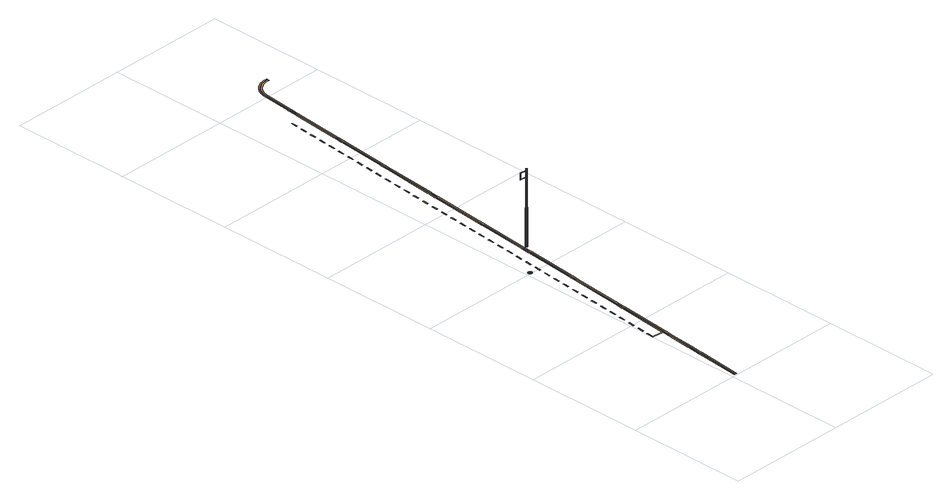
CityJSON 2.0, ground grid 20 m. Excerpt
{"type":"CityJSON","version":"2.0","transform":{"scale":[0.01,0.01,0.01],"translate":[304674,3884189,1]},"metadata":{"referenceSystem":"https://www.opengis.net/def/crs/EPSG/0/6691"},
"CityObjects":{
"cityfurniture1":{"type":"CityFurniture","attributes":{"class":"1000","function":"5610"},"geometry":[{"type":"MultiSurface","lod":"3","boundaries":[[[0,1,2]],[[2,3,0]],[[0,4,5]],[[5,1,0]],[[2,6,7]],[[7,8,2]],[[5,9,10]],[[10,1,5]],[[2,1,6]],[[8,11,2]],[[8,12,11]],[[10,13,14]],[[14,15,10]],[[7,16,8]],[[10,17,1]],[[10,18,17]],[[10,19,18]],[[10,20,19]],[[10,15,20]],[[1,21,6]],[[22,23,15]],[[15,24,22]],[[14,25,15]],[[17,26,1]],[[14,27,25]],[[15,28,20]],[[25,24,15]],[[18,29,17]],[[20,30,31]],[[31,19,20]],[[19,32,18]]]}]},
"cityfurniture2":{"type":"CityFurniture","attributes":{"class":"1000","function":"4840"},"geometry":[{"type":"MultiSurface","lod":"3","boundaries":[[[33,34,35,36]],[[37,38,39,33,36,40]],[[35,34,41,42,43,44]],[[42,38,37,43]],[[45,46,47,39,38,42,41,48]],[[44,43,37,40,49,50,51,52]],[[46,45,51,50]],[[53,54,47,46,50,49]],[[51,45,48,55,56,52]],[[56,55,57,58]],[[59,60,54,53]],[[61,59,53,49,40,36,35,44,52,56,58,62]],[[55,48,41,34,33,39,47,54,60,63,64,57]],[[65,61,62,66]],[[67,65,66,68]],[[69,67,68,70]],[[71,69,70,72]],[[73,71,72,74]],[[75,73,74,76]],[[77,75,76,78]],[[79,77,78,80]],[[81,79,80,82]],[[83,81,82,84]],[[85,83,84,86]],[[87,85,86,88]],[[89,87,88,90]],[[63,91,92,64]],[[93,94,91,63,60,59,61,65,67,69,71,73,75,77,79,81,83,85,87,89]],[[84,82,80,78,76,74,72,70,68,66,62,58,57,64,92,95,96,90,88,86]],[[91,94,95,92]],[[93,89,90,96]],[[94,93,96,95]]]}]},
"cityfurniture3":{"type":"CityFurniture","attributes":{"class":"1000","function":"1010"},"geometry":[{"type":"MultiSurface","lod":"3","boundaries":[[[97,98,99,100,101,102,103]],[[104,105,106,107,108,109,110]],[[111,112,113,114,115,116]],[[117,118,119,120,121,122]],[[123,124,125,126,127,128,129,130,131,132]],[[133,134,135,136,137,138,139]],[[140,141,142,143,144,145]],[[146,147,148,149,150,151,152]],[[153,154,155,156,157,158,159]],[[160,161,162,163,164,165,166,167]],[[168,169,170,171,172,173]],[[174,175,176,177,178,179]],[[180,181,182,183,184,185,186]],[[187,188,189,190,191,192]],[[193,194,195,196,197,198,199,200]],[[201,202,203,204,205,206]],[[207,208,209,210,211,212]],[[213,214,215,216,217,218]],[[219,220,221,222,223,224]],[[225,226,227,228,229,230,231,232]],[[233,234,235,236,237,238,239]],[[240,241,242,243,244,245]],[[246,247,248,249,250,251]],[[252,253,254,255,256,257]],[[258,259,260,261,262,263,264,265,266]],[[267,268,269,270,271,272]],[[273,274,275,276,277,278]],[[279,280,281,282,283,284]],[[285,286,287,288,289,290]],[[291,292,293,294,295,296,297,298]],[[299,300,301,302,303,304]],[[305,306,307,308,309,310]],[[311,312,313,314,315,316]],[[317,318,319,320,321,322,323]],[[324,325,326,327,328,329,330,331,332]],[[333,334,335,336,337,338]],[[339,340,341,342,343,344]],[[345,346,347,348,349,350,351]],[[352,353,354,355,356,357,358,359,360,361,362,363,364,365,366,367]]]}]},
"cityfurniture4":{"type":"CityFurniture","attributes":{"class":"1000","function":"1040"},"geometry":[{"type":"MultiSurface","lod":"3","boundaries":[[[368,369,370,371,372,373,374,375,376,377,378,379,380,381,382,383,384,385,386,387,388,389,390,391,392,393,394,395,396,397,398,399,400,401,402,403,404,405,406,407,408,409,410,411,412,413,414,415,416,417,418,419,420,421,422,423,424,425,426,427,428,429,430,431,432,433,434,435,436,437,438,439,440,441,442,443,444,445,446,447,448,449,450,451,452,453,454,455,456,457,458,459,460,461,462,463,464,465,466,467,468,469,470,471,472,473,474,475,476,477,478,479,480,481,482,483,484,485,486,487,488,489,490,491,492,493,494,495,496,497,498,499,500,501,502,503,504,505,506,507,508,509,510,511,512,513,514,515,516,517,518,519,520,521,522,523,524,525,526,527,528,529,530,531,532,533,534,535,536,537,538,539,540,541,542,543,544,545,546,547,548,549,353,550,551,552]]]}]},
"cityfurniture5":{"type":"CityFurniture","attributes":{"class":"1000","function":"1200"},"geometry":[{"type":"MultiSurface","lod":"3","boundaries":[[[553,554,555,556,557,558,559,560,561,562,563,564,565,566,567,568,569,570,571,572,573,574,575,576,577,578,579,580,581,582,583,584,585,586,587,588,589,590,591,592,593,594,595,596,597,598,599,600,601,602,603,604,605,606,607,608,609,610,611,612,613,614,615,616,617,618,619,620,621,622,623,624,625,626,627,628,629,630,631,632,633,634,635,636,637,638,639,640,641,642,643,644,645,646,647,648,649,650,651,652,653,654,655,656,657,658,659,660,661,662,663,664,665,666,667,668,669,670,671,672,673,674,675,676,677,678,679,680,681,682,683,684,685,686,687,688,689,690,691,692,693,694,695,696,697]]]}]}
},
"vertices":[
[67,3995,97],[69,4051,97],[60,4001,97],[63,3997,97],[72,3992,97],[77,3991,97],[57,4042,97],[52,4033,96],[51,4018,96],[82,3990,97],[87,3991,97],[56,4004,97],[52,4013,96],[92,3992,97],[96,3994,97],[111,4036,97],[50,4023,96],[78,4054,97],[88,4053,97],[98,4050,97],[105,4044,97],[64,4049,97],[114,4022,97],[113,4032,97],[113,4012,97],[108,4003,97],[73,4053,97],[101,3996,97],[109,4041,97],[83,4054,97],[102,4048,97],[101,4049,97],[93,4053,97],
[547,4547,1354],[546,4547,1255],[546,4544,1255],[546,4544,1354],[450,4551,1354],[451,4559,1354],[547,4550,1354],[547,4542,1354],[547,4550,1255],[451,4559,1255],[450,4551,1255],[546,4542,1255],[443,4559,1247],[443,4559,1362],[547,4550,1362],[547,4550,1247],[547,4542,1362],[442,4551,1362],[442,4551,1247],[546,4542,1247],[546,4544,1362],[547,4547,1362],[546,4547,1247],[546,4544,1247],[539,4549,101],[538,4543,101],[547,4544,1386],[547,4547,1386],[547,4541,1386],[540,4538,101],[548,4550,1386],[541,4554,101],[549,4539,1386],[543,4533,101],[552,4537,1386],[547,4529,101],[554,4535,1386],[553,4527,101],[558,4535,1386],[558,4527,101],[561,4536,1386],[564,4529,101],[563,4538,1386],[569,4532,101],[565,4540,1386],[572,4536,102],[566,4543,1386],[574,4542,102],[566,4546,1386],[575,4547,102],[566,4549,1386],[573,4553,101],[564,4552,1386],[570,4558,101],[561,4554,1386],[566,4561,101],[559,4555,1386],[560,4563,101],[550,4553,1386],[544,4559,101],[555,4555,1386],[552,4554,1386],[549,4562,101],[555,4563,101],
[35,1875,96],[26,1776,96],[34,1775,96],[41,1774,96],[50,1874,96],[43,1875,96],[42,1875,96],[53,2074,97],[44,1975,96],[51,1974,97],[52,1974,97],[59,1974,97],[68,2073,97],[60,2074,97],[71,2274,97],[62,2174,97],[69,2173,97],[77,2173,97],[86,2272,97],[78,2273,97],[94,2372,97],[103,2472,97],[96,2472,97],[88,2473,97],[79,2373,97],[87,2373,97],[106,2672,97],[106,2671,97],[97,2573,97],[105,2572,97],[112,2571,97],[121,2666,97],[121,2670,97],[121,2671,97],[114,2672,97],[111,2672,97],[124,2871,97],[115,2772,97],[122,2771,97],[123,2771,97],[130,2770,97],[139,2870,98],[131,2871,98],[148,2970,98],[157,3069,98],[149,3070,98],[142,3071,98],[133,2971,98],[140,2970,98],[165,3169,98],[174,3269,98],[167,3269,98],[166,3269,98],[159,3270,98],[150,3170,98],[158,3170,98],[183,3368,99],[192,3468,98],[185,3468,98],[177,3469,98],[168,3370,98],[175,3369,99],[176,3369,99],[201,3567,98],[209,3663,98],[210,3667,98],[202,3668,98],[201,3668,98],[195,3668,98],[186,3569,98],[193,3568,98],[219,3767,98],[228,3866,98],[220,3867,98],[213,3868,98],[204,3768,98],[211,3767,98],[230,4067,98],[221,3967,98],[229,3967,98],[236,3966,98],[245,4066,98],[238,4066,98],[248,4266,98],[239,4167,98],[247,4166,98],[254,4165,98],[263,4265,99],[256,4265,98],[255,4265,98],[266,4465,99],[257,4366,98],[264,4365,99],[272,4364,99],[281,4464,99],[273,4465,99],[290,4564,99],[298,4660,99],[299,4663,99],[291,4664,99],[284,4665,99],[283,4654,99],[275,4565,99],[282,4564,99],[293,4764,99],[300,4764,99],[307,4763,99],[316,4863,99],[309,4863,99],[301,4864,98],[310,4963,98],[318,4963,98],[325,4962,98],[334,5062,98],[327,5062,98],[319,5063,98],[328,5163,98],[335,5162,98],[343,5161,98],[352,5261,98],[344,5262,98],[337,5262,98],[361,5361,98],[370,5460,98],[362,5461,98],[355,5462,98],[346,5362,98],[353,5361,98],[372,5661,98],[364,5561,98],[371,5561,98],[378,5560,98],[387,5657,99],[387,5659,99],[381,5660,99],[380,5660,99],[381,5760,98],[388,5760,98],[389,5760,98],[396,5759,98],[405,5859,98],[398,5859,98],[390,5860,98],[414,5958,98],[423,6058,97],[415,6059,97],[408,6059,97],[399,5960,98],[407,5959,98],[432,6158,97],[441,6257,97],[433,6258,97],[426,6259,97],[417,6159,97],[424,6158,97],[435,6358,96],[442,6358,97],[449,6357,97],[458,6456,97],[451,6457,97],[443,6458,97],[467,6556,97],[476,6653,97],[476,6656,97],[471,6656,97],[469,6656,97],[468,6656,97],[461,6657,97],[452,6557,97],[460,6557,97],[479,6856,97],[470,6757,97],[478,6756,97],[485,6755,97],[494,6855,97],[486,6856,97],[497,7056,97],[488,6956,97],[495,6955,97],[503,6955,97],[512,7054,97],[504,7055,97],[521,7154,97],[529,7253,97],[522,7254,97],[514,7255,97],[506,7155,97],[513,7154,97],[523,7354,97],[531,7354,98],[538,7353,98],[547,7453,98],[540,7453,98],[532,7454,97],[556,7552,98],[565,7650,98],[565,7652,98],[561,7652,98],[557,7653,98],[550,7653,98],[541,7554,98],[549,7553,98],[568,7852,98],[559,7753,98],[566,7752,98],[574,7752,98],[583,7851,98],[575,7852,98],[592,7951,98],[600,8050,98],[593,8051,98],[585,8052,98],[577,7952,98],[584,7951,98],[603,8251,98],[594,8151,98],[602,8151,98],[609,8150,98],[618,8250,98],[611,8250,98],[627,8349,98],[636,8449,98],[628,8450,98],[621,8450,98],[612,8351,98],[619,8350,98],[620,8350,98],[639,8649,98],[630,8550,98],[637,8549,98],[645,8548,98],[654,8647,98],[654,8648,98],[651,8648,98],[646,8649,98],[645,8649,98],[663,8748,98],[671,8847,98],[664,8848,98],[656,8849,98],[648,8749,98],[655,8748,98],[680,8947,99],[689,9047,99],[682,9047,99],[674,9048,99],[665,8948,98],[673,8948,99],[698,9146,99],[707,9246,99],[700,9246,99],[699,9247,99],[692,9247,99],[683,9148,99],[691,9147,99],[200,1545,97],[201,1558,97],[201,1560,97],[200,1560,97],[23,1576,96],[32,1669,96],[32,1673,96],[33,1688,96],[30,1688,96],[26,1688,96],[18,1689,96],[18,1682,96],[17,1678,96],[17,1674,96],[7,1563,96],[15,1562,96],
[152,1009,98],[152,1006,98],[131,772,96],[130,761,96],[64,34,95],[72,34,95],[79,33,95],[146,771,96],[147,782,96],[167,1004,99],[203,1413,97],[204,1416,97],[217,1561,97],[217,1565,97],[293,2409,99],[293,2412,99],[306,2558,98],[306,2561,98],[382,3405,100],[382,3408,100],[395,3554,100],[396,3558,100],[471,4401,101],[472,4404,101],[485,4551,101],[485,4554,101],[561,5397,100],[561,5400,100],[574,5547,100],[574,5551,100],[650,6393,98],[650,6396,97],[664,6544,98],[664,6547,98],[739,7389,98],[740,7392,98],[753,7540,98],[753,7544,98],[829,8385,99],[829,8388,99],[842,8537,99],[843,8540,99],[918,9381,101],[918,9384,101],[932,9533,102],[932,9537,102],[975,10014,103],[975,10015,103],[975,10017,103],[976,10019,103],[976,10020,103],[979,10043,103],[984,10071,103],[984,10072,103],[992,10097,103],[1000,10123,103],[1001,10124,103],[1027,10172,103],[1028,10175,103],[1062,10218,103],[1065,10220,103],[1084,10237,103],[1087,10240,103],[1106,10257,103],[1109,10259,103],[1140,10277,103],[1143,10279,103],[1174,10297,103],[1177,10299,103],[1186,10301,103],[1193,10303,103],[1195,10303,103],[1213,10307,103],[1216,10308,103],[1227,10310,103],[1241,10312,103],[1254,10314,103],[1259,10315,103],[1268,10317,103],[1281,10317,103],[1294,10317,103],[1320,10317,103],[1320,10324,103],[1320,10332,103],[1294,10332,103],[1280,10332,103],[1267,10332,103],[1238,10327,103],[1210,10322,103],[1201,10320,103],[1197,10319,103],[1191,10318,103],[1182,10316,103],[1179,10315,103],[1177,10315,103],[1176,10314,103],[1175,10314,103],[1172,10314,103],[1168,10311,103],[1153,10302,103],[1143,10297,103],[1136,10292,103],[1126,10286,103],[1119,10282,103],[1118,10282,103],[1101,10271,103],[1100,10271,103],[1099,10270,103],[1094,10265,103],[1091,10263,103],[1089,10261,103],[1077,10251,103],[1075,10249,103],[1073,10247,103],[1069,10244,103],[1068,10244,103],[1065,10241,103],[1054,10231,103],[1052,10229,103],[1049,10226,103],[1049,10225,103],[1015,10183,103],[1015,10182,103],[1014,10180,103],[1013,10179,103],[987,10130,103],[986,10128,103],[978,10102,103],[969,10076,103],[969,10074,103],[964,10045,103],[961,10021,103],[960,10016,103],[960,10015,103],[960,10013,103],[960,10012,103],[960,10011,103],[959,10009,103],[959,10008,103],[917,9541,101],[917,9539,101],[917,9538,101],[917,9533,101],[903,9382,101],[903,9379,101],[899,9337,101],[899,9330,101],[828,8545,99],[828,8541,99],[827,8533,99],[814,8386,99],[814,8383,99],[813,8378,99],[739,7548,98],[738,7545,98],[724,7390,98],[724,7387,98],[649,6552,98],[649,6549,98],[635,6394,97],[635,6391,97],[634,6386,97],[560,5556,100],[560,5552,100],[546,5398,100],[545,5396,100],[545,5386,100],[470,4559,101],[470,4556,101],[469,4547,101],[456,4403,100],[456,4400,100],[381,3563,100],[381,3559,100],[367,3407,100],[367,3404,100],[292,2566,98],[291,2563,98],[278,2411,98],[277,2408,98],[202,1570,97],[202,1566,97],[188,1415,97],[188,1412,97],[181,1333,97],
[1151,10266,103],[1118,10247,103],[1107,10237,103],[1096,10228,103],[1089,10221,103],[1086,10219,103],[1075,10210,103],[1040,10166,103],[1027,10142,103],[1024,10136,103],[1015,10119,103],[1013,10113,103],[1011,10106,103],[1006,10094,103],[1005,10089,103],[998,10069,103],[998,10066,103],[994,10041,103],[991,10019,103],[991,10017,103],[990,10014,103],[990,10012,103],[947,9535,102],[946,9525,102],[934,9388,101],[933,9379,101],[858,8539,99],[857,8528,99],[844,8392,99],[844,8384,99],[768,7542,98],[767,7532,98],[755,7396,98],[754,7388,98],[679,6546,98],[678,6535,98],[666,6400,98],[665,6392,98],[589,5549,100],[588,5539,100],[576,5405,100],[576,5396,100],[500,4553,101],[499,4542,101],[487,4409,101],[486,4400,101],[411,3557,100],[410,3546,100],[398,3413,100],[397,3404,100],[321,2560,99],[320,2550,99],[308,2417,99],[308,2408,99],[232,1564,97],[231,1553,97],[219,1421,97],[218,1412,97],[182,1003,99],[181,1003,99],[163,802,97],[161,769,97],[94,31,95],[114,30,96],[180,768,97],[186,828,97],[201,1000,99],[201,1001,99],[238,1410,97],[240,1427,97],[250,1542,97],[252,1562,97],[327,2406,99],[329,2423,99],[339,2538,99],[341,2558,99],[417,3402,101],[418,3419,101],[429,3535,100],[431,3555,100],[506,4398,101],[508,4415,101],[518,4531,101],[520,4551,101],[596,5394,100],[597,5411,100],[608,5528,100],[609,5548,100],[685,6390,98],[686,6406,98],[697,6524,98],[699,6544,98],[774,7386,99],[776,7402,99],[786,7521,99],[788,7540,99],[864,8382,99],[865,8398,99],[876,8517,99],[878,8537,99],[953,9378,101],[954,9394,101],[965,9513,102],[967,9533,102],[1010,10010,103],[1010,10012,103],[1010,10014,103],[1011,10018,103],[1014,10038,103],[1018,10064,103],[1025,10087,103],[1033,10111,103],[1039,10121,103],[1039,10122,103],[1045,10133,103],[1057,10155,103],[1090,10196,103],[1095,10200,103],[1110,10213,103],[1113,10216,103],[1130,10230,103],[1161,10249,103],[1170,10254,103],[1176,10258,103],[1190,10266,103],[1202,10269,103],[1220,10273,103],[1247,10278,103],[1271,10282,103],[1282,10282,103],[1294,10282,103],[1299,10282,103],[1320,10282,103],[1320,10302,103],[1307,10302,103],[1294,10302,103],[1269,10302,103],[1243,10297,103],[1231,10295,103],[1230,10295,103],[1216,10293,103],[1198,10289,103],[1183,10285,103],[1172,10279,103],[1167,10276,103]
]}
